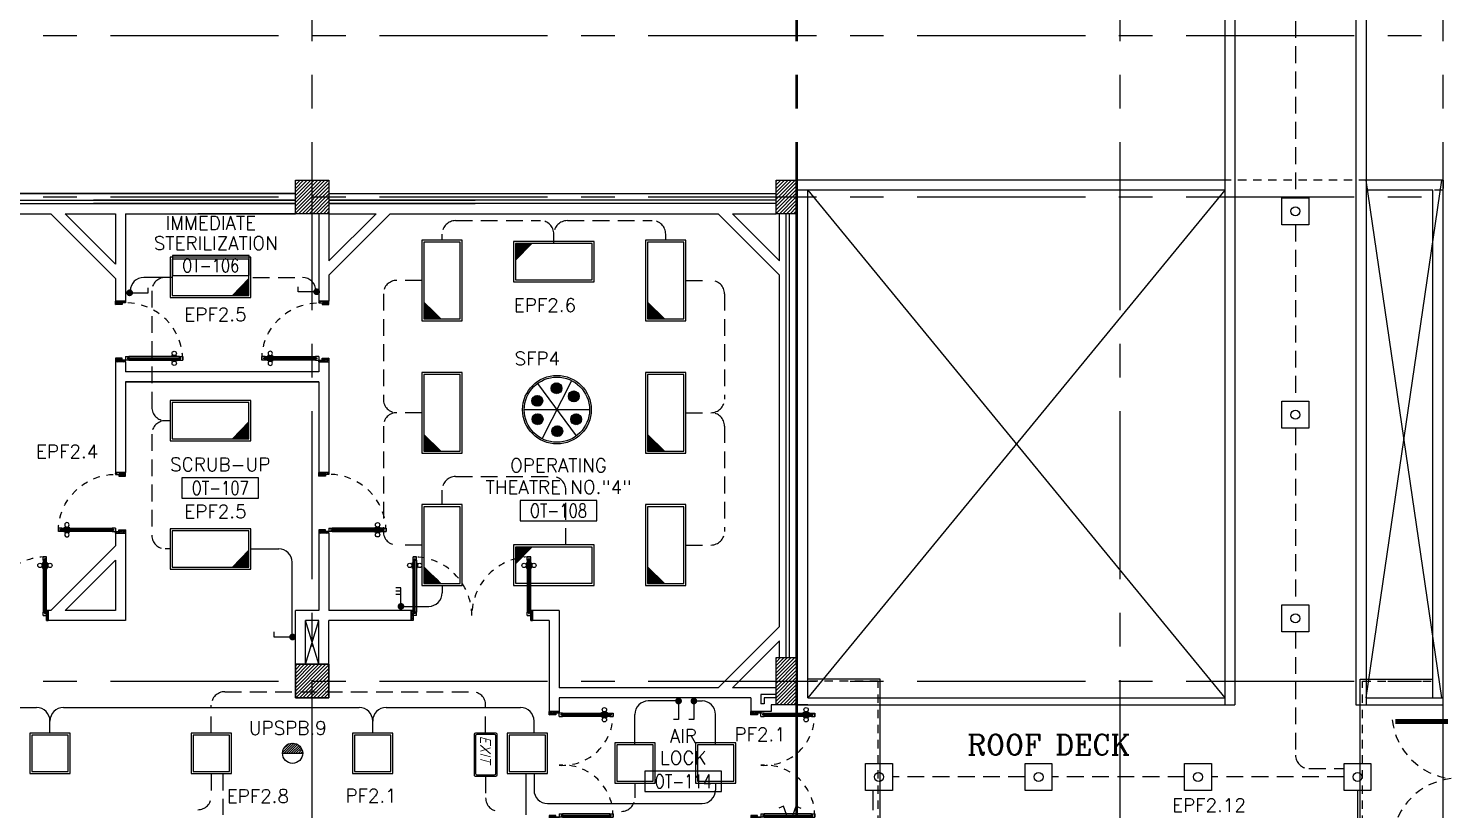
# Model space of a CAD drawing. Extents: x -0.3 to 91.9, y -1.1 to 78.4.
# Drawn here: x 31.13 to 52.18, y 55.46 to 67.08 of the extents above; entities that cross this region are included whole.
import ezdxf
from ezdxf.enums import TextEntityAlignment as Align

# ---------------------------------------------------------------- set-up
doc = ezdxf.new("R2010")
doc.units = 0
doc.header["$MEASUREMENT"] = 0
doc.header["$PDMODE"] = 34
for name, pattern in [('CENTERX2', [4, 2.5, -0.5, 0.5, -0.5]), ('HIDDEN', [0.375, 0.25, -0.125]), ('HIDDEN2', [0.1875, 0.125, -0.0625])]:
    doc.linetypes.add(name, pattern=pattern)
doc.layers.get('0').update_dxf_attribs({"linetype": 'CONTINUOUS'})
doc.layers.get('DEFPOINTS').update_dxf_attribs({"linetype": 'CONTINUOUS'})
for name, color, linetype in [('AX-DIM', 11, 'CONTINUOUS'), ('AXES', 11, 'CENTERX2'), ('COL', 11, 'CONTINUOUS'), ('DOOR', 7, 'CONTINUOUS'), ('E-CLINE', 4, 'CONTINUOUS'), ('E-HLINE', 4, 'HIDDEN'), ('E-LITE', 4, 'CONTINUOUS'), ('E-SWITCH', 4, 'CONTINUOUS'), ('E-TEXT', 4, 'CONTINUOUS'), ('E-TRXT', 4, 'CONTINUOUS'), ('EL-LITE', 4, 'CONTINUOUS'), ('HAT', 11, 'CONTINUOUS'), ('INSUL', 11, 'CONTINUOUS'), ('RM-BOX', 11, 'CONTINUOUS'), ('RM-NAME', 11, 'CONTINUOUS'), ('RM-NO', 11, 'CONTINUOUS'), ('ROOF', 7, 'CONTINUOUS'), ('SHAFT', 11, 'CONTINUOUS'), ('STR', 7, 'CONTINUOUS'), ('WALL', 11, 'CONTINUOUS')]:
    doc.layers.add(name, color=color, linetype=linetype)
doc.styles.add('ITALICC', font='italicc')
doc.styles.add('ROMANC', font='romanc', dxfattribs={"height": 0.1})
doc.styles.add('ROMANS', font='ROMANS.shx', dxfattribs={"width": 0.6})
doc.dimstyles.new('STANDARD in', dxfattribs={"dimtxt": 0.24, "dimasz": 0.1, "dimexe": 0.07, "dimexo": 0.05, "dimgap": 0.05, "dimtad": 1, "dimdec": 0, "dimlfac": 1000, "dimzin": 0, "dimdsep": 46, "dimtxsty": 'ROMANS', "dimblk": 'ARCHTICK', "dimcen": 0.05, "dimdle": 0.05, "dimclrd": 7, "dimclre": 7, "dimclrt": 2, "dimadec": 0, "dimazin": 0, "dimtfac": 1, "dimtdec": 0, "dimtmove": 2, "dimatfit": 3, "dimldrblk": 'ARCHTICK', "dimfxl": 0, "dimtolj": 1, "dimtzin": 0, "dimarcsym": 0})

# ---------------------------------------------------------------- blocks, each defined once
blk = doc.blocks.new('*X98')
at = {"color": 0}
for p, q in [((49339, 169936), (49793, 170390)), ((49339, 169989), (49740, 170390)), ((49339, 170042), (49687, 170390)), ((49339, 170095), (49634, 170390)), ((49339, 170148), (49581, 170390)), ((49339, 170201), (49528, 170390)), ((49339, 170254), (49474, 170390)), ((49339, 170308), (49421, 170390)), ((49339, 170361), (49368, 170390)), ((49346, 169890), (49839, 170383)), ((49399, 169890), (49839, 170330)), ((49452, 169890), (49839, 170277)), ((49505, 169890), (49839, 170224)), ((49558, 169890), (49839, 170171)), ((49611, 169890), (49839, 170118)), ((49664, 169890), (49839, 170065)), ((49717, 169890), (49839, 170012)), ((49770, 169890), (49839, 169959)), ((49823, 169890), (49839, 169906))]:
    blk.add_line(p, q, dxfattribs=at)
blk = doc.blocks.new('*X93')
at = {"color": 0}
for p, q in [((49339, 177096), (49833, 177590)), ((49339, 177149), (49780, 177590)), ((49339, 177202), (49727, 177590)), ((49339, 177255), (49674, 177590)), ((49339, 177308), (49621, 177590)), ((49339, 177361), (49568, 177590)), ((49339, 177414), (49515, 177590)), ((49339, 177467), (49462, 177590)), ((49339, 177520), (49409, 177590)), ((49339, 177573), (49356, 177590)), ((49386, 177090), (49839, 177543)), ((49439, 177090), (49839, 177490)), ((49492, 177090), (49839, 177437)), ((49545, 177090), (49839, 177384)), ((49598, 177090), (49839, 177331)), ((49651, 177090), (49839, 177278)), ((49704, 177090), (49839, 177225)), ((49757, 177090), (49839, 177171)), ((49811, 177090), (49839, 177118))]:
    blk.add_line(p, q, dxfattribs=at)
blk = doc.blocks.new('RM1')
at = {"layer": 'RM-BOX'}
blk.add_lwpolyline([(570, -200), (-570, -200), (-570, -500), (570, -500)], close=True, dxfattribs=at)
at = {"layer": 'RM-NAME', "style": 'ROMANS'}
for tag, p in [('ROOMNAME1', (0, 324)), ('ROOMNAME2', (0, 0))]:
    blk.add_attdef(tag, text='', height=200, dxfattribs=at).set_placement(p, align=Align.MIDDLE)
at = {"layer": 'RM-NO', "style": 'ROMANS', "width": 0.8}
blk.add_attdef('ROOMNO', text='', height=200, dxfattribs=at).set_placement((0, -350), align=Align.MIDDLE)
blk = doc.blocks.new('COL50')
at = {"layer": 'COL'}
blk.add_lwpolyline([(-250, 250), (-250, -250), (250, -250), (250, 250)], close=True, dxfattribs=at)
blk = doc.blocks.new('_ARCHTICK')
at = {"color": 0, "linetype": 'ByBlock', "const_width": 0.15}
blk.add_lwpolyline([(-0.5, -0.5), (0.5, 0.5)], dxfattribs=at)
blk = doc.blocks.new('*D181')
at = {"layer": 'AX-DIM', "color": 7, "lineweight": -2, "ltscale": 0.3}
for p, q in [((42.065, 74.845), (1.613, 74.845)), ((1.683, 64.77), (1.683, 74.895)), ((2.333, 64.82), (1.613, 64.82))]:
    blk.add_line(p, q, dxfattribs=at)
at = {"layer": 'DEFPOINTS', "color": 0, "ltscale": 0.3}
for p in [(1.683, 74.845), (42.115, 74.845), (2.383, 64.82)]:
    blk.add_point(p, dxfattribs=at)
at = {"layer": 'AX-DIM', "color": 7, "lineweight": -2, "ltscale": 0.3, "xscale": 0.1, "yscale": 0.1, "zscale": 0.1}
for p, rotation in [((1.683, 74.845), 90), ((1.683, 64.82), 270)]:
    blk.add_blockref('_ARCHTICK', p, dxfattribs=dict(at, rotation=rotation))
at = {"layer": 'AX-DIM', "color": 2, "ltscale": 0.3, "insert": (1.513, 69.832), "char_height": 0.24, "attachment_point": 5, "rotation": 90, "style": 'ROMANS'}
blk.add_mtext('\\A1;10025', dxfattribs=at)
blk = doc.blocks.new('A$C1DFA4FE8')
at = {"layer": 'DOOR', "color": 0, "linetype": 'ByBlock'}
for p, q in [((0, 1631), (0, 1581)), ((0, 1581), (0, 1631)), ((50, 1631), (0, 1631)), ((50, 1581), (0, 1581)), ((30, 1614), (30, 1598)), ((50, 1614), (30, 1614)), ((50, 1598), (30, 1598)), ((50, 1631), (50, 1614)), ((50, 1598), (50, 1581)), ((750, 1614), (750, 1631)), ((750, 1631), (800, 1631)), ((770, 1614), (750, 1614)), ((750, 1581), (750, 1598)), ((750, 1598), (770, 1598)), ((800, 1581), (750, 1581)), ((770, 1598), (770, 1614)), ((950, 1656), (800, 1656)), ((800, 1656), (800, 1631)), ((800, 1581), (800, 1631)), ((800, 1631), (850, 1631)), ((850, 1631), (850, 1606)), ((850, 1606), (950, 1606)), ((950, 1606), (950, 1656)), ((0, 81), (0, 131)), ((0, 131), (0, 81)), ((50, 131), (0, 131)), ((50, 81), (0, 81)), ((30, 98), (30, 114)), ((50, 114), (30, 114)), ((50, 98), (30, 98)), ((50, 114), (50, 131)), ((50, 81), (50, 98)), ((83, 131), (83, 138)), ((173, 138), (83, 138)), ((83, 81), (83, 74)), ((173, 74), (83, 74)), ((95, 138), (95, 147)), ((95, 147), (160, 147)), ((95, 138), (160, 138)), ((95, 74), (95, 65)), ((95, 74), (160, 74)), ((95, 65), (160, 65)), ((160, 138), (160, 147)), ((160, 74), (160, 65)), ((173, 131), (173, 138)), ((173, 81), (173, 74)), ((750, 131), (750, 114)), ((800, 131), (750, 131)), ((750, 114), (770, 114)), ((750, 98), (750, 81)), ((770, 98), (750, 98)), ((750, 81), (800, 81)), ((770, 114), (770, 98)), ((800, 131), (800, 81)), ((800, 56), (800, 81)), ((800, 81), (850, 81)), ((950, 56), (800, 56)), ((850, 106), (950, 106)), ((850, 81), (850, 106)), ((950, 106), (950, 56))]:
    blk.add_line(p, q, dxfattribs=at)
at = {"layer": 'DOOR', "linetype": 'ByBlock'}
for p, q in [((750, 1631), (50, 1631)), ((750, 1614), (50, 1614)), ((750, 1598), (50, 1598)), ((50, 1581), (750, 1581)), ((50, 131), (750, 131)), ((750, 114), (50, 114)), ((750, 98), (50, 98)), ((750, 81), (50, 81))]:
    blk.add_line(p, q, dxfattribs=at)
at = {"layer": 'DOOR', "color": 9, "linetype": 'ByBlock'}
for p, q in [((950, 1606), (837, 1656)), ((950, 1606), (850, 1619)), ((950, 1606), (910, 1656)), ((950, 106), (837, 56)), ((950, 106), (850, 93)), ((950, 106), (910, 56))]:
    blk.add_line(p, q, dxfattribs=at)
at = {"layer": 'DOOR', "color": 0, "linetype": 'ByBlock'}
for centre in [(128, 179), (128, 32)]:
    blk.add_circle(centre, 32.4, dxfattribs=at)
at = {"layer": 'DOOR', "linetype": 'HIDDEN', "ltscale": 0.5}
for centre, start, end in [((752, 1606), 178.0938, 273.7249), ((752, 106), 86.2751, 181.9062)]:
    blk.add_arc(centre, 752, start, end, dxfattribs=at)
at = {"layer": 'DOOR', "color": 9, "linetype": 'ByBlock'}
for centre, radius, start, end in [((950, 1606), 154, 161.1053, 166.2858), ((950, 1606), 134, 158.1598, 169.28), ((950, 1606), 114, 154.0838, 167.3774), ((950, 1606), 94.4, 148.0182, 180), ((950, 1606), 74.4, 137.7764, 180), ((950, 1606), 54.4, 113.2074, 180), ((950, 1606), 34.4, 90, 180), ((950, 1606), 14.4, 90, 180), ((950, 106), 154, 193.7142, 198.8947), ((950, 106), 134, 190.72, 201.8402), ((950, 106), 114, 192.6226, 205.9162), ((950, 106), 94.4, 180, 211.9818), ((950, 106), 74.4, 180, 222.2236), ((950, 106), 54.4, 180, 246.7926), ((950, 106), 34.4, 180, 270), ((950, 106), 14.4, 180, 270)]:
    blk.add_arc(centre, radius, start, end, dxfattribs=at)
blk = doc.blocks.new('DOOR90')
at = {"layer": 'DOOR', "color": 0, "linetype": 'ByBlock'}
for p, q in [((-150, 0), (-150, -25)), ((-150, 0), (0, 0)), ((0, -50), (0, 0)), ((-1000, -25), (-1000, -75)), ((-1000, -75), (-1000, -25)), ((-950, -25), (-1000, -25)), ((-950, -75), (-1000, -75)), ((-970, -42), (-970, -58)), ((-950, -42), (-970, -42)), ((-950, -58), (-970, -58)), ((-950, -25), (-950, -42)), ((-950, -58), (-950, -75)), ((-918, -25), (-918, -18)), ((-828, -18), (-918, -18)), ((-918, -75), (-918, -82)), ((-828, -82), (-918, -82)), ((-905, -18), (-905, -9)), ((-905, -9), (-840, -9)), ((-905, -18), (-840, -18)), ((-905, -82), (-905, -91)), ((-905, -82), (-840, -82)), ((-905, -91), (-840, -91)), ((-840, -18), (-840, -9)), ((-840, -82), (-840, -91)), ((-828, -25), (-828, -18)), ((-828, -75), (-828, -82)), ((-200, -42), (-200, -25)), ((-200, -25), (-150, -25)), ((-180, -42), (-200, -42)), ((-200, -75), (-200, -58)), ((-200, -58), (-180, -58)), ((-150, -75), (-200, -75)), ((-180, -58), (-180, -42)), ((-150, -75), (-150, -25)), ((-150, -25), (-100, -25)), ((-100, -25), (-100, -50)), ((-100, -50), (0, -50)), ((-150, -900), (-150, -875)), ((-150, -875), (-100, -875)), ((0, -900), (-150, -900)), ((-150, -900), (0, -900)), ((-100, -850), (0, -850)), ((-100, -875), (-100, -850)), ((0, -850), (0, -900))]:
    blk.add_line(p, q, dxfattribs=at)
at = {"layer": 'DOOR', "color": 9, "linetype": 'ByBlock'}
for p, q in [((0, -50), (-114, 0)), ((0, -50), (-40, 0)), ((0, -50), (-100, -37)), ((0, -850), (-114, -900)), ((0, -850), (-100, -863)), ((0, -850), (-40, -900))]:
    blk.add_line(p, q, dxfattribs=at)
at = {"layer": 'DOOR', "linetype": 'ByBlock'}
for p, q in [((-200, -25), (-950, -25)), ((-200, -42), (-950, -42)), ((-200, -58), (-950, -58)), ((-950, -75), (-200, -75))]:
    blk.add_line(p, q, dxfattribs=at)
at = {"layer": 'DOOR', "color": 0, "linetype": 'ByBlock'}
for centre in [(-873, 24), (-873, -124)]:
    blk.add_circle(centre, 32.4, dxfattribs=at)
at = {"layer": 'DOOR', "color": 9, "linetype": 'ByBlock'}
for centre, radius, start, end in [((0, -50), 154, 161.1053, 166.2858), ((0, -50), 134, 158.1598, 169.28), ((0, -50), 94.4, 148.0182, 180), ((0, -50), 74.4, 137.7764, 180), ((0, -50), 114, 154.0838, 167.3774), ((0, -50), 54.4, 113.2074, 180), ((0, -50), 34.4, 90, 180), ((0, -50), 14.4, 90, 180), ((0, -850), 154, 193.7142, 198.8947), ((0, -850), 134, 190.72, 201.8402), ((0, -850), 94.4, 180, 211.9818), ((0, -850), 74.4, 180, 222.2236), ((0, -850), 54.4, 180, 246.7926), ((0, -850), 34.4, 180, 270), ((0, -850), 14.4, 180, 270)]:
    blk.add_arc(centre, radius, start, end, dxfattribs=at)
at = {"layer": 'DOOR', "linetype": 'HIDDEN', "ltscale": 0.5}
blk.add_arc((-150, -25), 850, 180, 270, dxfattribs=at)
blk = doc.blocks.new('C11')
at = {"layer": 'HAT'}
h = blk.add_hatch(dxfattribs=at)
h.set_pattern_fill('ANSI31', color=256, scale=300, style=0)
h.set_pattern_definition([(45, (-248556.182, -75061.005), (-26.5165043, 26.5165043), [])])
h.paths.add_polyline_path([(300, 700), (0, 700), (0, 350), (300, 350)])
h.paths.add_polyline_path([(300, 350), (0, 350), (0, 0), (300, 0)])
at = {"layer": 'COL'}
blk.add_lwpolyline([(300, 700), (300, 0), (0, 0), (0, 700)], close=True, dxfattribs=at)
blk = doc.blocks.new('C-300')
at = {"layer": 'HAT', "linetype": 'ByBlock', "ltscale": 0.3}
h = blk.add_hatch(dxfattribs=at)
h.set_pattern_fill('ANSI31', color=8, scale=300, style=0)
h.set_pattern_definition([(45, (-258496.182, -82361.005), (-26.5165043, 26.5165043), [])])
h.paths.add_polyline_path([(300, 500), (0, 500), (0, 250), (300, 250)])
h.paths.add_polyline_path([(300, 250), (0, 250), (0, 0), (300, 0)])
at = {"layer": 'COL'}
blk.add_lwpolyline([(0, 500), (300, 500), (300, 0), (0, 0)], close=True, dxfattribs=at)
blk = doc.blocks.new('D1')
at = {"layer": 'DOOR', "color": 0, "linetype": 'ByBlock'}
for p, q in [((18, 854), (9, 854)), ((9, 854), (9, 789)), ((25, 866), (18, 866)), ((18, 776), (18, 866)), ((18, 854), (18, 789)), ((25, 949), (75, 949)), ((75, 949), (25, 949)), ((25, 899), (25, 949)), ((25, 899), (42, 899)), ((42, 919), (58, 919)), ((42, 899), (42, 919)), ((58, 899), (58, 919)), ((58, 899), (75, 899)), ((75, 899), (75, 949)), ((75, 866), (82, 866)), ((82, 776), (82, 866)), ((82, 854), (91, 854)), ((82, 854), (82, 789)), ((91, 854), (91, 789)), ((1718, 854), (1709, 854)), ((1709, 854), (1709, 789)), ((1725, 866), (1718, 866)), ((1718, 776), (1718, 866)), ((1718, 854), (1718, 789)), ((1775, 949), (1725, 949)), ((1725, 949), (1775, 949)), ((1725, 899), (1725, 949)), ((1742, 899), (1725, 899)), ((1758, 919), (1742, 919)), ((1742, 899), (1742, 919)), ((1758, 899), (1758, 919)), ((1775, 899), (1758, 899)), ((1775, 899), (1775, 949)), ((1775, 866), (1782, 866)), ((1782, 776), (1782, 866)), ((1782, 854), (1791, 854)), ((1782, 854), (1782, 789)), ((1791, 854), (1791, 789)), ((18, 789), (9, 789)), ((25, 776), (18, 776)), ((75, 776), (82, 776)), ((82, 789), (91, 789)), ((1718, 789), (1709, 789)), ((1725, 776), (1718, 776)), ((1775, 776), (1782, 776)), ((1782, 789), (1791, 789)), ((0, 0), (0, 150)), ((0, 150), (25, 150)), ((25, 0), (0, 0)), ((25, 150), (25, 0)), ((42, 125), (25, 125)), ((25, 125), (25, 75)), ((75, 75), (25, 75)), ((42, 105), (42, 125)), ((58, 105), (42, 105)), ((75, 125), (58, 125)), ((58, 125), (58, 105)), ((75, 75), (75, 125)), ((1725, 125), (1742, 125)), ((1725, 75), (1725, 125)), ((1725, 75), (1775, 75)), ((1742, 125), (1742, 105)), ((1742, 105), (1758, 105)), ((1758, 125), (1775, 125)), ((1758, 105), (1758, 125)), ((1800, 150), (1775, 150)), ((1775, 150), (1775, 0)), ((1775, 125), (1775, 75)), ((1775, 0), (1800, 0)), ((1800, 0), (1800, 150))]:
    blk.add_line(p, q, dxfattribs=at)
at = {"layer": 'DOOR', "linetype": 'ByBlock'}
for p, q in [((25, 125), (25, 899)), ((42, 125), (42, 899)), ((58, 125), (58, 899)), ((75, 899), (75, 125)), ((1725, 899), (1725, 125)), ((1742, 125), (1742, 899)), ((1758, 125), (1758, 899)), ((1775, 125), (1775, 899))]:
    blk.add_line(p, q, dxfattribs=at)
at = {"layer": 'DOOR', "color": 9, "linetype": 'ByBlock'}
for p, q in [((25, 57), (0, 114)), ((25, 20), (0, 40)), ((1775, 57), (1800, 114)), ((1775, 20), (1800, 40))]:
    blk.add_line(p, q, dxfattribs=at)
at = {"layer": 'DOOR', "color": 0, "linetype": 'ByBlock'}
for centre in [(-24, 821), (124, 821), (1676, 821), (1824, 821)]:
    blk.add_circle(centre, 32.4, dxfattribs=at)
at = {"layer": 'DOOR', "linetype": 'HIDDEN', "ltscale": 0.5}
for centre, start, end in [((28, 76), 359.9293, 90.1644), ((1772, 76), 89.8356, 180.0707)]:
    blk.add_arc(centre, 872, start, end, dxfattribs=at)
at = {"layer": 'DOOR', "color": 9, "linetype": 'ByBlock'}
for centre, radius, start, end in [((50, 0), 154, 103.7142, 108.8947), ((50, 0), 134, 100.72, 111.8402), ((50, 0), 114, 102.6226, 115.9162), ((50, 0), 94.4, 105.3566, 121.9818), ((50, 0), 74.4, 109.6341, 132.2236), ((50, 0), 54.4, 117.3576, 156.7926), ((50, 0), 34.4, 136.6107, 180), ((1750, 0), 134, 68.1598, 79.28), ((1750, 0), 114, 64.0838, 77.3774), ((1750, 0), 94.4, 58.0182, 74.6434), ((1750, 0), 74.4, 47.7764, 70.3659), ((1750, 0), 54.4, 23.2074, 62.6424), ((1750, 0), 34.4, 0, 43.3893), ((1750, 0), 154, 71.1053, 76.2858)]:
    blk.add_arc(centre, radius, start, end, dxfattribs=at)
blk = doc.blocks.new('L42')
at = {"layer": 'E-LITE'}
for p, q in [((0.3, 0.3), (-0.3, 0.3)), ((-0.3, 0.3), (-0.3, -0.3)), ((0.3, -0.3), (0.3, 0.3)), ((-0.3, -0.3), (0.3, -0.3))]:
    blk.add_line(p, q, dxfattribs=at)
at = {"layer": 'E-LITE', "color": 8}
blk.add_lwpolyline([(-0.27, 0.27), (-0.27, -0.27), (0.27, -0.27), (0.27, 0.27)], close=True, dxfattribs=at)
blk = doc.blocks.new('EXIT')
at = {"layer": 'E-LITE', "color": 4}
for p, q in [((-0.32, 0.15), (-0.32, -0.15)), ((0.3, 0.17), (-0.3, 0.17)), ((0.32, -0.15), (0.32, 0.15)), ((-0.3, -0.17), (0.3, -0.17))]:
    blk.add_line(p, q, dxfattribs=at)
at = {"layer": 'E-LITE', "color": 8}
for p, q in [((-0.3, 0.13), (-0.3, -0.13)), ((0.28, 0.15), (-0.28, 0.15)), ((0.3, -0.13), (0.3, 0.13)), ((-0.28, -0.15), (0.28, -0.15))]:
    blk.add_line(p, q, dxfattribs=at)
at = {"layer": 'E-LITE', "color": 4}
for centre, start, end in [((-0.3, 0.15), 90, 180), ((0.3, 0.15), 360, 90), ((-0.3, -0.15), 180, 270), ((0.3, -0.15), 270, 0)]:
    blk.add_arc(centre, 0.02, start, end, dxfattribs=at)
at = {"layer": 'E-LITE', "color": 8}
for centre, start, end in [((-0.28, 0.13), 90, 180), ((0.28, 0.13), 0, 90), ((-0.28, -0.13), 180, 270), ((0.28, -0.13), 270, 0)]:
    blk.add_arc(centre, 0.02, start, end, dxfattribs=at)
at = {"layer": 'E-LITE', "color": 5, "style": 'ITALICC'}
blk.add_text('EXIT', height=0.15, dxfattribs=at).set_placement((-0.284, -0.078))
blk = doc.blocks.new('1G1W')
for p, q in [((0, 0), (0.55, 0)), ((0.55, 0), (0.55, -0.15))]:
    blk.add_line(p, q)
at = {"const_width": 0.1}
blk.add_lwpolyline([(-0.05, 0, 1), (0.05, 0, 1)], format="xyb", close=True, dxfattribs=at)
blk = doc.blocks.new('L44OP')
at = {"layer": 'E-LITE'}
h = blk.add_hatch(dxfattribs=at)
h.set_pattern_fill('ANSI31', color=8, scale=0.08, style=0)
h.set_pattern_definition([(45, (-219618.539252, -21540.879964), (-0.00707106781187, 0.00707106781187), [])])
h.paths.add_polyline_path([(-0.326, 0.27), (-0.57, 0.27), (-0.57, 0.018)])
at = {"layer": 'E-LITE', "color": 8}
blk.add_line((-0.326, 0.27), (-0.57, 0.018), dxfattribs=at)
at = {"layer": 'E-LITE'}
blk.add_lwpolyline([(-0.6, 0.3), (-0.6, -0.3), (0.6, -0.3), (0.6, 0.3)], close=True, dxfattribs=at)
at = {"layer": 'E-LITE', "color": 8}
blk.add_lwpolyline([(-0.57, 0.27), (-0.57, -0.27), (0.57, -0.27), (0.57, 0.27)], close=True, dxfattribs=at)
blk = doc.blocks.new('*X141')
at = {"color": 0}
for p, q in [((350801, 287373), (350885, 287458)), ((350802, 287392), (350866, 287456)), ((350803, 287358), (350901, 287456)), ((350807, 287345), (350914, 287451)), ((350814, 287333), (350925, 287445)), ((350814, 287422), (350836, 287444)), ((350821, 287323), (350935, 287437)), ((350830, 287314), (350944, 287428)), ((350841, 287307), (350951, 287418)), ((350853, 287302), (350957, 287406)), ((350867, 287298), (350961, 287392)), ((350883, 287296), (350962, 287376)), ((350516, 287177), (350608, 287269)), ((350516, 287194), (350591, 287269)), ((350520, 287163), (350622, 287265)), ((350520, 287217), (350568, 287264)), ((350525, 287150), (350634, 287260)), ((350532, 287140), (350645, 287253)), ((350540, 287130), (350654, 287245)), ((350550, 287122), (350662, 287235)), ((350561, 287116), (350669, 287224)), ((350574, 287111), (350674, 287211)), ((350589, 287108), (350677, 287196)), ((350607, 287108), (350676, 287178)), ((350632, 287116), (350669, 287153)), ((350904, 287299), (350959, 287355)), ((351058, 287259), (351135, 287336)), ((351059, 287242), (351152, 287335)), ((351062, 287281), (351113, 287332)), ((351062, 287228), (351166, 287332)), ((351068, 287216), (351178, 287326)), ((351075, 287206), (351189, 287319)), ((351084, 287196), (351198, 287311)), ((351093, 287189), (351206, 287301)), ((351105, 287182), (351212, 287289)), ((351118, 287178), (351217, 287276)), ((351133, 287175), (351219, 287261)), ((351151, 287176), (351218, 287243)), ((351179, 287185), (351209, 287216)), ((350520, 286916), (350601, 286997)), ((350522, 286900), (350617, 286995)), ((350523, 286936), (350581, 286995)), ((350526, 286886), (350631, 286991)), ((350532, 286875), (350643, 286985)), ((350539, 286864), (350653, 286978)), ((350548, 286855), (350662, 286969)), ((350558, 286848), (350670, 286959)), ((350570, 286842), (350676, 286948)), ((351094, 286924), (351166, 286996)), ((351094, 286906), (351183, 286996)), ((351097, 286892), (351198, 286993)), ((351100, 286947), (351142, 286990)), ((351102, 286879), (351211, 286988)), ((351109, 286868), (351222, 286981)), ((351117, 286858), (351231, 286973)), ((351126, 286850), (351239, 286963)), ((351137, 286844), (351246, 286952)), ((351150, 286838), (351251, 286940)), ((350583, 286837), (350680, 286934)), ((350599, 286835), (350682, 286919)), ((350618, 286837), (350680, 286899)), ((350653, 286854), (350663, 286864)), ((350812, 286731), (350900, 286819)), ((350813, 286749), (350882, 286818)), ((350815, 286716), (350915, 286816)), ((350820, 286703), (350928, 286811)), ((350821, 286775), (350856, 286810)), ((350827, 286692), (350939, 286804)), ((350835, 286682), (350949, 286796)), ((350844, 286674), (350957, 286787)), ((350855, 286667), (350964, 286776)), ((350867, 286662), (350969, 286764)), ((350881, 286658), (350973, 286750)), ((350898, 286657), (350974, 286733)), ((351164, 286835), (351254, 286925)), ((351182, 286835), (351254, 286908)), ((351206, 286841), (351248, 286884)), ((350920, 286662), (350969, 286710))]:
    blk.add_line(p, q, dxfattribs=at)
blk = doc.blocks.new('OPL')
at = {"layer": 'EL-LITE', "color": 4}
for p, q in [((-221, -432), (221, 432)), ((-288, 390), (288, -390)), ((485, 0), (-485, 0))]:
    blk.add_line(p, q, dxfattribs=at)
at = {"layer": 'EL-LITE', "color": 2}
blk.add_circle((0, 0), 510, dxfattribs=at)
at = {"layer": 'EL-LITE', "color": 4}
blk.add_circle((0, 0), 485, dxfattribs=at)
at = {"layer": 'EL-LITE'}
for centre in [(-292, 131), (-6, 319), (251, 198), (-287, -141), (286, -142), (5, -320)]:
    blk.add_circle(centre, 80.8, dxfattribs=at)
at = {"layer": 'EL-LITE', "color": 8}
blk.add_blockref('*X141', (-350888, -287058), dxfattribs=at)
blk = doc.blocks.new('3G1W')
for p, q in [((0, 0), (0.55, 0)), ((0.35, 0), (0.35, -0.15)), ((0.45, 0), (0.45, -0.15)), ((0.55, 0), (0.55, -0.15))]:
    blk.add_line(p, q)
at = {"const_width": 0.1}
blk.add_lwpolyline([(-0.05, 0, 1), (0.05, 0, 1)], format="xyb", close=True, dxfattribs=at)
blk = doc.blocks.new('EL')
at = {"layer": 'EL-LITE'}
h = blk.add_hatch(dxfattribs=at)
h.set_pattern_fill('ANSI31', color=4, scale=0.2, style=0)
h.set_pattern_definition([(45, (587.071197, 567.777136), (-0.0176776695, 0.0176776695), [])])
h.paths.add_polyline_path([(0.15, 0, 1), (-0.15, 0)])
at = {"layer": 'EL-LITE', "color": 4}
blk.add_line((-0.15, 0), (0.15, 0), dxfattribs=at)
blk.add_circle((0, 0), 0.15, dxfattribs=at)

msp = doc.modelspace()

# ---------------------------------------------------------------- linework, layer by layer
at = {"layer": 'AXES'}
for p, q in [((35.35, -1.1143), (35.35, 77.6984)), ((47.37, -1.1143), (47.37, 77.6984)), ((42.55, -1.1143), (42.55, 77.3484)), ((42.57, -1.1143), (42.57, 77.3484)), ((52.17, -1.1143), (52.17, 77.3484)), ((0.35, 66.97), (68.39, 66.97)), ((0.35, 64.57), (68.39, 64.57)), ((0.35, 57.37), (68.39, 57.37))]:
    msp.add_line(p, q, dxfattribs=at)
at = {"layer": 'COL', "linetype": 'HIDDEN2'}
msp.add_line((52.17, 64.82), (52.17, 64.67), dxfattribs=at)
at = {"layer": 'COL'}
msp.add_lwpolyline([(35.1, 64.32), (35.1, 64.82), (35.6, 64.82), (35.6, 64.32)], close=True, dxfattribs=at)
at = {"layer": 'DOOR', "color": 0, "linetype": 'ByBlock'}
for p, q in [((31.4, 58.27), (31.4, 58.42)), ((31.4, 58.42), (31.425, 58.42)), ((36.85, 58.42), (36.825, 58.42)), ((36.85, 58.27), (36.85, 58.42)), ((38.6, 58.27), (38.6, 58.42)), ((38.6, 58.42), (38.625, 58.42))]:
    msp.add_line(p, q, dxfattribs=at)
at = {"layer": 'DOOR', "linetype": 'ByBlock'}
for p, q in [((52.24, 56.795), (51.465, 56.795)), ((52.24, 56.778), (51.465, 56.778)), ((52.24, 56.762), (51.465, 56.762)), ((51.465, 56.745), (52.24, 56.745))]:
    msp.add_line(p, q, dxfattribs=at)
at = {"layer": 'DOOR', "color": 9, "linetype": 'ByBlock'}
for centre, start, end in [((31.375, 58.42), 316.61069, 0), ((36.875, 58.42), 180, 223.38931), ((38.575, 58.42), 316.61069, 0)]:
    msp.add_arc(centre, 0.0344, start, end, dxfattribs=at)
at = {"layer": 'DOOR', "linetype": 'HIDDEN', "ltscale": 0.5}
for centre, start, end in [((52.3972, 56.9022), 186.23095, 263.76895), ((52.3972, 54.9378), 96.23105, 173.76905)]:
    msp.add_arc(centre, 0.9881, start, end, dxfattribs=at)
at = {"layer": 'E-CLINE', "color": 4}
for p, q in [((29.25, 56.977), (31.25, 56.977)), ((31.65, 56.977), (36.05, 56.977)), ((36.45, 56.977), (38.45, 56.977)), ((31.45, 56.595), (31.45, 56.777)), ((36.25, 56.595), (36.25, 56.777)), ((38.65, 56.595), (38.65, 56.777)), ((38.65, 55.995), (38.65, 55.7505)), ((41.35, 55.8517), (41.35, 55.7505)), ((43.6907, 55.745), (43.6907, 55.4503)), ((38.85, 55.5505), (41.15, 55.5505))]:
    msp.add_line(p, q, dxfattribs=at)
for centre, start, end in [((31.25, 56.777), 0, 90), ((31.65, 56.777), 90, 180), ((36.05, 56.777), 0, 90), ((36.45, 56.777), 90, 180), ((38.45, 56.777), 0, 90), ((38.85, 55.7505), 180, 270), ((41.15, 55.7505), 270, 0)]:
    msp.add_arc(centre, 0.2, start, end, dxfattribs=at)
at = {"layer": 'E-HLINE', "color": 4}
for p, q in [((49.975, 67.1844), (49.975, 64.5575)), ((37.4831, 64.2176), (38.7455, 64.2176)), ((39.1455, 64.2176), (40.408, 64.2176)), ((37.2831, 63.9289), (37.2831, 64.0176)), ((38.9455, 63.8796), (38.9455, 64.0176)), ((40.608, 63.9289), (40.608, 64.0176)), ((49.975, 64.1575), (49.975, 61.5306)), ((33.2398, 63.3735), (33.1657, 63.3735)), ((34.4675, 63.3735), (35.2058, 63.3735)), ((32.9657, 63.1735), (32.9657, 61.4424)), ((36.9831, 63.3289), (36.609, 63.3289)), ((40.908, 63.3289), (41.2821, 63.3289)), ((36.409, 63.1289), (36.409, 61.5615)), ((41.4821, 63.1289), (41.4821, 61.5615)), ((36.9831, 61.3615), (36.609, 61.3615)), ((40.908, 61.3615), (41.2821, 61.3615)), ((33.2398, 61.2424), (33.1657, 61.2424)), ((36.409, 61.1615), (36.409, 59.5941)), ((41.4821, 61.1615), (41.4821, 59.5941)), ((49.975, 61.1306), (49.975, 58.5036)), ((32.9657, 61.0424), (32.9657, 59.5367)), ((37.2831, 59.9941), (37.2831, 60.212)), ((37.4831, 60.412), (38.9236, 60.412)), ((39.1236, 59.3944), (39.1236, 60.212)), ((36.9831, 59.3941), (36.609, 59.3941)), ((40.908, 59.3941), (41.2821, 59.3941)), ((33.2398, 59.3367), (33.1657, 59.3367)), ((49.975, 58.1036), (49.975, 56.2713)), ((34.05, 57.2127), (37.7305, 57.2127)), ((33.85, 56.595), (33.85, 57.0127)), ((37.9305, 56.5956), (37.9305, 57.0127)), ((50.175, 56.0713), (50.6981, 56.0713)), ((33.85, 55.995), (33.85, 55.6585)), ((34.0209, 55.995), (34.0209, 55.3831)), ((37.9305, 55.9556), (37.9305, 55.6338)), ((40.15, 55.8517), (40.15, 55.6338)), ((45.954, 55.945), (43.9819, 55.945)), ((48.326, 55.945), (46.354, 55.945)), ((50.6981, 55.945), (48.726, 55.945))]:
    msp.add_line(p, q, dxfattribs=at)
for centre, start, end in [((37.4831, 64.0176), 90, 180), ((38.7455, 64.0176), 0, 90), ((39.1455, 64.0176), 90, 180), ((40.408, 64.0176), 0, 90), ((33.1657, 63.1735), 90, 180), ((36.609, 63.1289), 90, 180), ((41.2821, 63.1289), 0, 90), ((33.1657, 61.4424), 270, 270), ((36.609, 61.5615), 180, 270), ((41.2821, 61.5615), 270, 0), ((33.1657, 61.4424), 180, 270), ((36.609, 61.1615), 90, 180), ((41.2821, 61.1615), 0, 90), ((33.1657, 61.0424), 90, 180), ((37.4831, 60.212), 90, 180), ((38.9236, 60.212), 0, 90), ((36.609, 59.5941), 180, 270), ((41.2821, 59.5941), 270, 0), ((33.1657, 59.5367), 180, 270), ((34.05, 57.0127), 90, 180), ((37.7305, 57.0127), 0, 90), ((50.175, 56.2713), 180, 270), ((33.65, 55.6585), 270, 0), ((38.1305, 55.6338), 180, 270), ((39.95, 55.6338), 270, 0)]:
    msp.add_arc(centre, 0.2, start, end, dxfattribs=at)
at = {"layer": 'E-LITE'}
for points in [[(49.775, 64.5575), (50.175, 64.5575), (50.175, 64.1575), (49.775, 64.1575)], [(49.775, 61.5306), (50.175, 61.5306), (50.175, 61.1306), (49.775, 61.1306)], [(49.775, 58.5036), (50.175, 58.5036), (50.175, 58.1036), (49.775, 58.1036)], [(43.5819, 56.145), (43.9819, 56.145), (43.9819, 55.745), (43.5819, 55.745)], [(45.954, 56.145), (46.354, 56.145), (46.354, 55.745), (45.954, 55.745)], [(48.326, 56.145), (48.726, 56.145), (48.726, 55.745), (48.326, 55.745)], [(50.6981, 56.145), (51.0981, 56.145), (51.0981, 55.745), (50.6981, 55.745)]]:
    msp.add_lwpolyline(points, close=True, dxfattribs=at)
for centre in [(49.975, 64.3575), (49.975, 61.3306), (49.975, 58.3036), (43.7819, 55.945), (46.154, 55.945), (48.526, 55.945), (50.8981, 55.945)]:
    msp.add_circle(centre, 0.0667, dxfattribs=at)
at = {"layer": 'E-SWITCH', "color": 4}
for p, q in [((33.2675, 63.3735), (32.8461, 63.3735)), ((35.4058, 63.1735), (35.4058, 63.1372)), ((34.4398, 59.3367), (34.8519, 59.3367)), ((35.0519, 58.0259), (35.0519, 59.1367)), ((37.2831, 58.7941), (37.2831, 58.682)), ((36.696, 58.482), (37.0831, 58.482)), ((40.7749, 57.0746), (40.35, 57.0746)), ((41.0524, 57.0746), (41.15, 57.0746)), ((40.15, 56.4217), (40.15, 56.8746)), ((41.35, 56.4217), (41.35, 56.8746)), ((38.529, 55.995), (38.529, 55.3831)), ((50.8981, 55.745), (50.8981, 55.17)), ((42.3619, 55.5087), (42.2914, 55.4831)), ((42.456, 55.2503), (42.3619, 55.5087)), ((42.456, 55.2503), (42.55, 55.5087)), ((42.55, 55.5087), (42.6205, 55.4831))]:
    msp.add_line(p, q, dxfattribs=at)
for centre, start, end in [((32.8461, 63.1735), 90, 180), ((35.2058, 63.1735), 0, 90), ((34.8519, 59.1367), 0, 90), ((37.0831, 58.682), 270, 0), ((40.35, 56.8746), 90, 180), ((41.15, 56.8746), 0, 90)]:
    msp.add_arc(centre, 0.2, start, end, dxfattribs=at)
at = {"layer": 'INSUL'}
for p, q in [((28.4, 64.52), (35.1, 64.52)), ((28.4, 64.47), (35.1, 64.47)), ((35.1, 64.52), (32.1, 64.52)), ((35.1, 64.47), (32.1, 64.47)), ((35.6, 64.52), (37.7739, 64.52)), ((42.25, 64.52), (35.6, 64.52)), ((35.6, 64.47), (37.7739, 64.47)), ((42.25, 64.47), (35.6, 64.47)), ((42.4, 57.72), (42.4, 64.32)), ((42.45, 57.72), (42.45, 64.32)), ((42.25, 57.17), (42.025, 57.17)), ((42.025, 57.17), (42.025, 57.0325)), ((42.25, 57.12), (42.075, 57.12)), ((42.075, 57.12), (42.075, 57.0325)), ((42.075, 57.0325), (42.025, 57.0325))]:
    msp.add_line(p, q, dxfattribs=at)
at = {"layer": 'ROOF'}
for p, q in [((50.875, 72.27), (50.875, 57.02)), ((48.925, 71.695), (48.925, 57.02)), ((49.075, 71.695), (49.075, 57.02)), ((51.025, 71.695), (51.025, 57.02)), ((48.925, 64.82), (42.57, 64.82)), ((48.925, 64.67), (42.57, 64.67)), ((42.72, 57.12), (42.72, 64.67)), ((52.15, 64.82), (51.025, 64.82)), ((52.02, 64.67), (51.025, 64.67)), ((52.02, 57.12), (52.02, 64.67)), ((42.57, 57.02), (42.57, 64.62)), ((52.17, 57.12), (52.17, 64.62)), ((42.72, 57.12), (48.925, 57.12)), ((51.025, 57.12), (52.17, 57.12)), ((42.55, 57.02), (49.075, 57.02)), ((42.72, 57.02), (42.57, 57.02)), ((50.875, 57.02), (52.17, 57.02))]:
    msp.add_line(p, q, dxfattribs=at)
at = {"layer": 'SHAFT'}
for p, q in [((42.72, 64.67), (48.925, 57.12)), ((48.925, 64.67), (42.72, 57.12)), ((52.15, 57.12), (51.025, 64.82)), ((51.025, 57.12), (52.1499, 64.82)), ((35.45, 57.62), (35.25, 58.27)), ((35.25, 57.62), (35.45, 58.27))]:
    msp.add_line(p, q, dxfattribs=at)
at = {"layer": 'STR', "linetype": 'HIDDEN2'}
for p, q in [((52.17, 64.82), (42.57, 64.82)), ((52.17, 64.67), (51.025, 64.67))]:
    msp.add_line(p, q, dxfattribs=at)
at = {"layer": 'STR'}
for points in [[(42.72, 54.765), (43.8, 54.765), (43.8, 57.4), (42.72, 57.4)], [(51.97, 54.765), (50.94, 54.765), (50.94, 57.4), (52.02, 57.4)]]:
    msp.add_lwpolyline(points, dxfattribs=at)
at = {"layer": 'STR', "linetype": 'HIDDEN2'}
for points in [[(42.72, 54.795), (43.77, 54.795), (43.77, 57.37), (42.72, 57.37)], [(51.97, 54.795), (50.97, 54.795), (50.97, 57.37), (52.02, 57.37)]]:
    msp.add_lwpolyline(points, dxfattribs=at)
at = {"layer": 'WALL'}
for p, q in [((28.4, 64.62), (35.1, 64.62)), ((35.1, 64.62), (28.4, 64.62)), ((35.6, 64.62), (42.25, 64.62)), ((27.3871, 64.32), (31.4629, 64.32)), ((32.425, 63.3579), (31.4629, 64.32)), ((32.425, 63.57), (31.675, 64.32)), ((31.675, 64.32), (32.425, 64.32)), ((32.425, 64.32), (32.425, 63.57)), ((32.575, 64.32), (35.1, 64.32)), ((32.575, 64.32), (32.575, 63.02)), ((35.1, 64.32), (33.65, 64.32)), ((35.45, 64.32), (35.45, 63.02)), ((35.6, 64.32), (36.3, 64.32)), ((35.6, 64.32), (35.6, 63.62)), ((35.6, 63.4079), (36.5121, 64.32)), ((35.6, 63.62), (36.3, 64.32)), ((36.5121, 64.32), (41.3879, 64.32)), ((42.3, 63.4079), (41.3879, 64.32)), ((42.3, 63.62), (41.6, 64.32)), ((41.6, 64.32), (42.25, 64.32)), ((42.3, 63.62), (42.3, 64.32)), ((42.55, 57.62), (42.55, 64.32)), ((35.6, 63.4079), (35.6, 63.02)), ((42.3, 58.1821), (42.3, 63.4079)), ((32.425, 63.3579), (32.425, 63.02)), ((32.575, 63.02), (32.425, 63.02)), ((35.45, 63.02), (35.6, 63.02)), ((32.575, 62.12), (32.425, 62.12)), ((32.425, 62.12), (32.425, 60.47)), ((32.575, 62.12), (32.575, 61.97)), ((35.45, 62.12), (35.45, 61.97)), ((35.45, 62.12), (35.6, 62.12)), ((35.6, 62.12), (35.6, 60.47)), ((35.45, 61.97), (32.575, 61.97)), ((35.45, 61.82), (32.575, 61.82)), ((32.575, 61.82), (32.575, 60.47)), ((32.575, 61.82), (35.45, 61.82)), ((35.45, 61.82), (35.45, 60.47)), ((32.425, 60.47), (32.575, 60.47)), ((35.6, 60.47), (35.45, 60.47)), ((32.425, 59.3822), (31.4629, 58.42)), ((32.425, 59.57), (32.425, 59.3822)), ((32.425, 59.57), (32.575, 59.57)), ((32.575, 59.57), (32.575, 58.27)), ((35.6, 59.57), (35.45, 59.57)), ((35.45, 59.57), (35.45, 58.42)), ((35.6, 59.57), (35.6, 58.42)), ((32.425, 59.17), (31.675, 58.42)), ((32.425, 59.17), (32.425, 58.42)), ((31.425, 58.42), (31.425, 58.27)), ((31.4629, 58.42), (31.425, 58.42)), ((32.425, 58.42), (31.675, 58.42)), ((35.45, 58.42), (35.1, 58.42)), ((35.1, 57.62), (35.1, 58.42)), ((36.825, 58.42), (35.6, 58.42)), ((36.825, 58.42), (36.825, 58.27)), ((39.025, 58.42), (38.625, 58.42)), ((38.625, 58.4161), (38.625, 58.2661)), ((39.025, 58.42), (39.025, 57.27)), ((32.575, 58.27), (31.425, 58.27)), ((35.45, 58.27), (35.25, 58.27)), ((35.25, 57.62), (35.25, 58.27)), ((35.45, 57.62), (35.45, 58.27)), ((36.825, 58.27), (35.6, 58.27)), ((35.6, 57.62), (35.6, 58.27)), ((38.875, 58.27), (38.625, 58.27)), ((38.875, 58.27), (38.875, 56.92)), ((42.3, 58.1821), (41.3879, 57.27)), ((42.3, 57.97), (41.6, 57.27)), ((42.3, 57.72), (42.3, 57.97)), ((41.3879, 57.27), (39.025, 57.27)), ((42.25, 57.27), (41.6, 57.27)), ((39.025, 57.12), (39.025, 56.92)), ((41.875, 57.12), (39.025, 57.12)), ((41.875, 57.12), (41.875, 56.92)), ((39.025, 56.92), (38.875, 56.92)), ((42.175, 56.92), (41.875, 56.92)), ((42.55, 57.02), (42.175, 57.02)), ((42.175, 57.02), (42.175, 56.92))]:
    msp.add_line(p, q, dxfattribs=at)
at = {"layer": 'WALL', "linetype": 'ByBlock', "ltscale": 0.3}
for points in [[(35.1, 64.82), (35.6, 64.82), (35.6, 64.32), (35.1, 64.32)], [(42.25, 64.82), (42.55, 64.82), (42.55, 64.32), (42.25, 64.32)], [(42.55, 57.02), (42.25, 57.02), (42.25, 57.72), (42.55, 57.72)], [(35.6, 57.12), (35.1, 57.12), (35.1, 57.62), (35.6, 57.62)]]:
    msp.add_lwpolyline(points, close=True, dxfattribs=at)

# ---------------------------------------------------------------- block references
at = {"layer": 'COL', "color": 6, "linetype": 'ByBlock', "ltscale": 0.3, "xscale": 0.0009999999892897904, "yscale": 0.000999999996565748, "zscale": 0.001}
msp.add_blockref('C-300', (42.25, 64.32), dxfattribs=at)
at = {"layer": 'COL', "linetype": 'ByBlock', "xscale": 0.0009999999892897904, "yscale": 0.000999999996565748, "zscale": 0.001}
msp.add_blockref('C11', (42.25, 57.02), dxfattribs=at)
at = {"layer": 'COL', "xscale": 0.0009999999892897904, "yscale": 0.000999999996565748, "zscale": 0.001}
msp.add_blockref('COL50', (35.35, 57.37), dxfattribs=at)
at = {"layer": 'DOOR', "color": 0, "linetype": 'ByBlock', "yscale": 0.000999999996565748, "zscale": 0.001, "rotation": 180}
for name, p, xscale in [('DOOR90', (32.425, 62.12), 0.0009999999892897904), ('DOOR90', (35.6, 62.12), -0.0009999999892897904), ('DOOR90', (32.575, 59.57), -0.0009999999892897904), ('DOOR90', (35.45, 59.57), 0.0009999999892897904), ('A$C1DFA4FE8', (39.8254, 56.9759), 0.0009999999892897904), ('A$C1DFA4FE8', (42.8254, 56.9759), 0.0009999999892897904)]:
    msp.add_blockref(name, p, dxfattribs=dict(at, xscale=xscale))
at = {"layer": 'DOOR', "color": 0, "linetype": 'ByBlock', "ltscale": 0.3, "xscale": 0.0009999999892897904, "yscale": 0.000999999996565748, "zscale": 0.001}
for p in [(29.625, 58.27), (36.825, 58.27)]:
    msp.add_blockref('D1', p, dxfattribs=at)
at = {"layer": 'E-LITE'}
for name, p, rotation in [('L44OP', (37.2831, 63.3289), 90), ('L44OP', (40.608, 63.3289), 90), ('L44OP', (33.8398, 63.3735), 180), ('L44OP', (37.2831, 61.3615), 90), ('L44OP', (40.608, 61.3615), 90), ('L44OP', (33.8398, 61.2424), 180), ('L44OP', (37.2831, 59.3941), 90), ('L44OP', (40.608, 59.3941), 90), ('L44OP', (33.8398, 59.3367), 180), ('EXIT', (37.9305, 56.2756), 270)]:
    msp.add_blockref(name, p, dxfattribs=dict(at, rotation=rotation))
for name, p in [('L44OP', (38.9455, 63.6096)), ('L44OP', (38.9455, 59.0944)), ('L42', (31.45, 56.295)), ('L42', (33.85, 56.295)), ('EL', (35.0589, 56.2971)), ('L42', (36.25, 56.295)), ('L42', (38.55, 56.295)), ('L42', (40.15, 56.1517)), ('L42', (41.35, 56.1517))]:
    msp.add_blockref(name, p, dxfattribs=at)
at = {"layer": 'E-LITE', "xscale": 0.0009999999892897904, "yscale": 0.0009999999892897904, "zscale": 0.001}
msp.add_blockref('OPL', (38.9905, 61.4064), dxfattribs=at)
at = {"layer": 'E-SWITCH', "color": 4, "yscale": 0.5, "zscale": 0.5}
for name, p, xscale, rotation in [('1G1W', (32.6351, 63.1441), -0.5, 180), ('1G1W', (35.4168, 63.1596), 0.5, 180), ('3G1W', (36.671, 58.482), -0.5, 270), ('1G1W', (35.059, 58.0259), 0.5, 180), ('1G1W', (40.7999, 57.0746), 0.5, 270), ('1G1W', (41.0274, 57.0746), 0.5, 270)]:
    msp.add_blockref(name, p, dxfattribs=dict(at, xscale=xscale, rotation=rotation))
at = {"layer": 'HAT', "xscale": 0.0009999999892897904, "yscale": 0.000999999996565748, "zscale": 0.001}
for name in ['*X93', '*X98']:
    msp.add_blockref(name, (-14.2392, -112.7697), dxfattribs=at)
at = {"layer": 'RM-NAME'}
ref = msp.add_blockref('RM1', (33.8421, 63.8994), dxfattribs=dict(at, xscale=0.0009999999892897904, yscale=0.000999999996565748, zscale=0.001))
ref.add_attrib('ROOMNO', 'OT-106', dxfattribs={"layer": 'RM-NO', "height": 0.2, "style": 'ROMANS', "width": 0.8}).set_placement((33.8421, 63.5494), align=Align.MIDDLE)
ref.add_attrib('ROOMNAME2', 'STERILIZATION', dxfattribs={"height": 0.2, "style": 'ROMANS'}).set_placement((33.9161, 63.8835), align=Align.MIDDLE)
ref.add_attrib('ROOMNAME1', 'IMMEDIATE', dxfattribs={"height": 0.2, "style": 'ROMANS'}).set_placement((33.8416, 64.1831), align=Align.MIDDLE)
at = {"layer": 'RM-NAME', "xscale": 0.0009999999892897904, "yscale": 0.000999999996565748, "zscale": 0.001}
for p, values in [((33.9825, 60.5927), {'ROOMNO': 'OT-107', 'ROOMNAME2': 'SCRUB-UP'}), ((39.0134, 60.2547), {'ROOMNO': 'OT-108', 'ROOMNAME2': 'THEATRE NO."4"', 'ROOMNAME1': 'OPERATING'}), ((40.8705, 56.2293), {'ROOMNO': 'OT-114', 'ROOMNAME2': 'LOCK', 'ROOMNAME1': 'AIR'})]:
    msp.add_blockref('RM1', p, dxfattribs=at).add_auto_attribs(values)

# ---------------------------------------------------------------- texts
at = {"layer": 'E-TEXT', "color": 4, "style": 'ROMANS'}
for s, p in [('EPF2.6', (38.3497, 62.861)), ('EPF2.5', (33.449, 62.722)), ('SFP4', (38.3604, 62.0676)), ('EPF2.4', (31.2423, 60.6854)), ('EPF2.5', (33.449, 59.7918)), (' PF2.1', (41.4938, 56.4797)), ('EPF2.8', (34.0795, 55.5611)), (' PF2.1', (35.7076, 55.567)), ('EPF2.12', (48.1409, 55.4248))]:
    msp.add_text(s, height=0.2, dxfattribs=at).set_placement(p)
at = {"layer": 'E-TRXT', "color": 4, "style": 'ROMANS'}
msp.add_text('UPSPB.9', height=0.2, dxfattribs=at).set_placement((34.4093, 56.5737))
at = {"layer": 'RM-NAME', "style": 'ROMANC'}
msp.add_text('ROOF DECK', height=0.3, dxfattribs=at).set_placement((46.2988, 56.4245), align=Align.MIDDLE)

# ---------------------------------------------------------------- dimensions: what is measured, and where the dimension line sits
at = {"layer": 'AX-DIM'}
dim = msp.add_linear_dim(base=(1.6833, 74.845), p1=(2.3833, 64.82), p2=(42.115, 74.845), angle=90, dimstyle='STANDARD in', dxfattribs=at)
dim.commit()
dim.dimension.update_dxf_attribs({"geometry": '*D181', "text_midpoint": (1.5133, 69.8325)})

doc.saveas('drawing.dxf')
